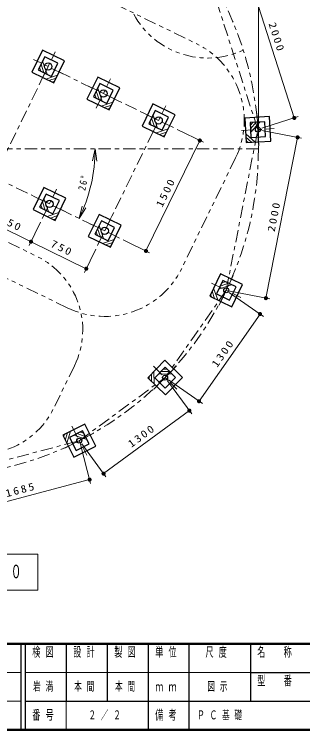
# Model space of a CAD drawing. Units: millimetres on the paper, scale 1:50. Extents: x -385 to 0, y -297 to 267.
# Drawn here: x -245.1 to -174.8, y -297 to -122.3 of the extents above; entities that cross this region are included whole.
import ezdxf

# ---------------------------------------------------------------- set-up
doc = ezdxf.new("R2010")
doc.units = ezdxf.units.MM
doc.linetypes.add('USER2', pattern=[6, 3, -1, 1, -1])
doc.linetypes.add('USER3', pattern=[8, 3, -1, 1, -1, 1, -1])
doc.layers.add('LY_1', color=7, linetype='Continuous', lineweight=25)
doc.layers.add('LY_2', color=7, linetype='Continuous')
doc.styles.add('ＭＳ ゴシック', font='')
doc.styles.get('ＭＳ ゴシック').set_extended_font_data('MS Gothic')

# ---------------------------------------------------------------- blocks, each defined once
blk = doc.blocks.new('filled_dot')
at = {"color": 0, "linetype": 'Continuous', "lineweight": -2, "const_width": 1.25}
blk.add_lwpolyline([(-0.625, 0, 1), (0.625, 0, 1)], format="xyb", close=True, dxfattribs=at)
blk = doc.blocks.new('open_arrow')
at = {"color": 0, "linetype": 'Continuous', "lineweight": -2}
blk.add_lwpolyline([(7.5, 1.25), (0, 0), (7.5, -1.25)], dxfattribs=at)

msp = doc.modelspace()

# ---------------------------------------------------------------- linework, layer by layer
at = {"layer": 'LY_1', "lineweight": 13}
for p, q in [((-185.565, -154.149), (-185.565, -61.444)), ((-189.061, -109.543), (-176.818, -147.623)), ((-184.749, -150.174), (-175.866, -147.317)), ((-187.564, -149.466), (-186.925, -148.748)), ((-187.514, -150.313), (-186.078, -148.699)), ((-187.465, -151.16), (-185.231, -148.649)), ((-205.413, -150.435), (-198.956, -153.585)), ((-188.646, -151.506), (-186.377, -153.524)), ((-184.72, -150.673), (-175.023, -152.581)), ((-199.854, -153.146), (-213.005, -180.11)), ((-188.597, -152.353), (-187.224, -153.574)), ((-188.547, -153.2), (-188.071, -153.623)), ((-176.005, -152.388), (-183.727, -191.635)), ((-241.045, -177.867), (-254.527, -171.291)), ((-238.732, -173.125), (-241.483, -178.766)), ((-227.563, -184.443), (-241.045, -177.867)), ((-218.565, -177.399), (-212.107, -180.548)), ((-225.25, -179.701), (-228.001, -185.341)), ((-195.296, -189.469), (-192.126, -188.353)), ((-194.929, -188.704), (-192.891, -187.986)), ((-194.562, -187.939), (-193.656, -187.62)), ((-196.864, -189.965), (-196.254, -191.697)), ((-196.497, -189.199), (-195.489, -192.064)), ((-192.604, -190.3), (-184.336, -196.081)), ((-192.442, -189.92), (-182.746, -191.828)), ((-197.231, -190.73), (-197.019, -191.33)), ((-185.155, -195.508), (-200.054, -216.816)), ((-211.064, -209.55), (-211.028, -212.586)), ((-209.42, -209.583), (-207.259, -209.557)), ((-208.827, -208.976), (-207.866, -208.964)), ((-212.25, -210.764), (-212.242, -211.401)), ((-211.657, -210.157), (-211.635, -211.994)), ((-210.013, -210.19), (-206.652, -210.15)), ((-207.729, -211.841), (-201.812, -219.886)), ((-207.502, -211.608), (-199.234, -217.39)), ((-202.405, -219.08), (-223.35, -234.485)), ((-232.9, -224.924), (-233.097, -225.53)), ((-232.144, -224.539), (-232.712, -226.286)), ((-231.388, -224.154), (-232.327, -227.042)), ((-230.597, -225.098), (-227.401, -226.137)), ((-229.841, -224.713), (-227.786, -225.381)), ((-229.085, -224.328), (-228.171, -224.625)), ((-229.011, -227.407), (-226.496, -236.911)), ((-228.674, -227.246), (-222.757, -235.291)), ((-226.752, -235.944), (-259.34, -244.567)), ((-239.415, -254.164), (-291.715, -254.164)), ((-239.415, -262.964), (-239.415, -254.164)), ((-291.715, -262.964), (-239.415, -262.964)), ((-385, -283), (-243.5, -283)), ((-242.5, -283), (-187.5, -283)), ((-385, -290), (-243.5, -290)), ((-232.5, -290), (-232.5, -297))]:
    msp.add_line(p, q, dxfattribs=at)
at = {"layer": 'LY_1', "linetype": 'USER2', "lineweight": 13}
for p, q in [((-185.701, -150.48), (-197.945, -112.4)), ((-236.871, -135.092), (-250.022, -162.056)), ((-209.907, -148.243), (-236.871, -135.092)), ((-185.468, -154.473), (-185.935, -146.487)), ((-223.059, -175.207), (-209.907, -148.243)), ((-193.424, -189.727), (-185.701, -150.48)), ((-189.694, -150.713), (-181.708, -150.246)), ((-185.565, -155.149), (-345.565, -155.149)), ((-250.022, -162.056), (-223.059, -175.207)), ((-195.152, -193.334), (-191.695, -186.12)), ((-197.031, -187.998), (-189.816, -191.456)), ((-193.424, -189.727), (-208.322, -211.035)), ((-211.184, -208.241), (-205.46, -213.83)), ((-211.116, -213.898), (-205.528, -208.173)), ((-229.267, -226.441), (-208.322, -211.035)), ((-231.082, -222.876), (-227.452, -230.005)), ((-232.831, -228.255), (-225.702, -224.626)), ((-261.854, -235.063), (-229.267, -226.441))]:
    msp.add_line(p, q, dxfattribs=at)
at = {"layer": 'LY_1', "linetype": 'USER3', "lineweight": 13}
for p, q in [((-227.713, -116.315), (-200.749, -129.466)), ((-191.131, -157.401), (-204.282, -184.365)), ((-232.217, -193.984), (-259.18, -180.832))]:
    msp.add_line(p, q, dxfattribs=at)
at = {"layer": 'LY_1', "color": 131}
for p, q in [((-238.252, -131.08), (-240.883, -136.473)), ((-232.86, -133.711), (-238.252, -131.08)), ((-235.49, -139.103), (-232.86, -133.711)), ((-240.883, -136.473), (-235.49, -139.103)), ((-224.771, -137.656), (-227.401, -143.049)), ((-219.378, -140.286), (-224.771, -137.656)), ((-222.008, -145.679), (-219.378, -140.286)), ((-227.401, -143.049), (-222.008, -145.679)), ((-211.289, -144.231), (-213.919, -149.624)), ((-205.896, -146.862), (-211.289, -144.231)), ((-208.526, -152.254), (-205.896, -146.862)), ((-213.919, -149.624), (-208.526, -152.254)), ((-237.922, -164.62), (-240.552, -170.013)), ((-232.529, -167.25), (-237.922, -164.62)), ((-235.159, -172.643), (-232.529, -167.25)), ((-240.552, -170.013), (-235.159, -172.643)), ((-224.44, -171.195), (-227.07, -176.588)), ((-219.047, -173.826), (-224.44, -171.195)), ((-221.677, -179.218), (-219.047, -173.826)), ((-227.07, -176.588), (-221.677, -179.218))]:
    msp.add_line(p, q, dxfattribs=at)
at = {"layer": 'LY_1', "color": 131, "linetype": 'USER2', "lineweight": 13}
for p, q in [((-238.625, -138.687), (-235.118, -131.497)), ((-233.276, -136.845), (-240.466, -133.338)), ((-225.143, -145.263), (-221.636, -138.072)), ((-219.794, -143.421), (-226.984, -139.914)), ((-211.661, -151.838), (-208.154, -144.648)), ((-206.312, -149.996), (-213.503, -146.49)), ((-238.294, -172.226), (-234.787, -165.036)), ((-232.945, -170.385), (-240.136, -166.878)), ((-224.812, -178.802), (-221.305, -171.612)), ((-219.463, -176.96), (-226.654, -173.453))]:
    msp.add_line(p, q, dxfattribs=at)
at = {"layer": 'LY_1', "color": 131, "lineweight": 13}
for p, q in [((-237.142, -136.962), (-238.236, -133.785)), ((-238.668, -136.218), (-238.98, -135.31)), ((-237.905, -136.59), (-238.608, -134.547)), ((-237.42, -138.162), (-234.549, -137.173)), ((-236.657, -138.534), (-234.921, -137.936)), ((-235.895, -138.906), (-235.293, -138.699)), ((-224.423, -143.166), (-225.126, -141.123)), ((-223.66, -143.538), (-224.755, -140.36)), ((-225.186, -142.794), (-225.498, -141.886)), ((-223.938, -144.738), (-221.067, -143.749)), ((-223.175, -145.11), (-221.439, -144.512)), ((-222.413, -145.482), (-221.811, -145.274)), ((-211.704, -149.37), (-212.017, -148.461)), ((-210.941, -149.741), (-211.645, -147.699)), ((-210.178, -150.113), (-211.273, -146.936)), ((-210.456, -151.313), (-207.585, -150.324)), ((-209.694, -151.685), (-207.957, -151.087)), ((-208.931, -152.057), (-208.329, -151.85)), ((-236.812, -170.502), (-237.906, -167.324)), ((-238.337, -169.758), (-238.65, -168.849)), ((-237.574, -170.13), (-238.278, -168.087)), ((-237.089, -171.701), (-234.218, -170.713)), ((-236.327, -172.073), (-234.59, -171.475)), ((-235.564, -172.445), (-234.962, -172.238)), ((-224.092, -176.705), (-224.796, -174.662)), ((-223.33, -177.077), (-224.424, -173.9)), ((-224.855, -176.333), (-225.168, -175.425)), ((-223.607, -178.277), (-220.736, -177.288)), ((-222.845, -178.649), (-221.108, -178.051)), ((-222.082, -179.021), (-221.48, -178.814))]:
    msp.add_line(p, q, dxfattribs=at)
at = {"layer": 'LY_1'}
for p, q in [((-182.882, -147.31), (-188.871, -147.66)), ((-188.871, -147.66), (-188.521, -153.65)), ((-182.531, -153.299), (-182.882, -147.31)), ((-188.521, -153.65), (-182.531, -153.299)), ((-194.832, -185.725), (-197.426, -191.136)), ((-189.422, -188.319), (-194.832, -185.725)), ((-192.015, -193.729), (-189.422, -188.319)), ((-197.426, -191.136), (-192.015, -193.729)), ((-208.373, -206.793), (-212.564, -211.086)), ((-204.08, -210.984), (-208.373, -206.793)), ((-212.564, -211.086), (-208.271, -215.278)), ((-208.271, -215.278), (-204.08, -210.984)), ((-227.954, -222.406), (-233.301, -225.128)), ((-225.232, -227.753), (-227.954, -222.406)), ((-233.301, -225.128), (-230.579, -230.475)), ((-230.579, -230.475), (-225.232, -227.753)), ((-202.5, -290), (-202.5, -297))]:
    msp.add_line(p, q, dxfattribs=at)
at = {"layer": 'LY_1', "color": 70, "linetype": 'USER3', "lineweight": 13}
for p, q in [((-268.132, -167.514), (-239.659, -181.401)), ((-230.451, -208.144), (-235.492, -218.48))]:
    msp.add_line(p, q, dxfattribs=at)
at = {"layer": 'LY_1', "lineweight": 50}
for p, q in [((-385, -276), (0, -276)), ((-385, -297), (0, -297))]:
    msp.add_line(p, q, dxfattribs=at)
at = {"layer": 'LY_1', "color": 211}
for p, q in [((-243.5, -276), (-243.5, -297)), ((-242.5, -276), (-242.5, -297)), ((-232.5, -276), (-232.5, -290)), ((-222.5, -276), (-222.5, -290)), ((-212.5, -276), (-212.5, -297)), ((-202.5, -276), (-202.5, -290)), ((-187.5, -276), (-187.5, -290)), ((-187.5, -283), (-70, -283)), ((-242.5, -290), (0, -290))]:
    msp.add_line(p, q, dxfattribs=at)
at = {"layer": 'LY_1', "color": 131}
for points in [[(-237.7, -132.685), (-239.278, -135.921), (-236.042, -137.499), (-234.464, -134.263)], [(-224.218, -139.261), (-225.796, -142.496), (-222.561, -144.074), (-220.982, -140.839)], [(-210.736, -145.836), (-212.314, -149.072), (-209.079, -150.65), (-207.501, -147.414)], [(-237.369, -166.224), (-238.947, -169.46), (-235.712, -171.038), (-234.134, -167.802)], [(-223.887, -172.8), (-225.465, -176.036), (-222.23, -177.614), (-220.652, -174.378)]]:
    msp.add_lwpolyline(points, close=True, dxfattribs=at)
at = {"layer": 'LY_1'}
for points in [[(-184.009, -148.578), (-187.603, -148.788), (-187.393, -152.382), (-183.799, -152.172)], [(-191.022, -188.882), (-194.269, -187.326), (-195.825, -190.572), (-192.578, -192.128)], [(-205.777, -211.005), (-208.352, -208.49), (-210.867, -211.066), (-208.291, -213.581)], [(-226.846, -227.228), (-228.479, -224.02), (-231.687, -225.653), (-230.054, -228.861)]]:
    msp.add_lwpolyline(points, close=True, dxfattribs=at)
at = {"layer": 'LY_1', "linetype": 'USER2', "lineweight": 13}
msp.add_circle((-265.565, -155.149), 80, dxfattribs=at)
at = {"layer": 'LY_1', "color": 131}
for centre in [(-236.871, -135.092), (-223.389, -141.667), (-209.907, -148.243), (-236.54, -168.631), (-223.059, -175.207)]:
    msp.add_circle(centre, 0.891, dxfattribs=at)
at = {"layer": 'LY_1'}
for centre, radius in [((-236.871, -135.092), 0.891), ((-209.907, -148.243), 0.891), ((-185.701, -150.48), 0.606), ((-185.701, -150.48), 0.606), ((-185.701, -150.48), 0.605), ((-193.424, -189.727), 0.606), ((-193.424, -189.727), 0.606), ((-193.424, -189.727), 0.605), ((-208.322, -211.035), 0.606), ((-208.322, -211.035), 0.605), ((-229.267, -226.441), 0.606), ((-229.267, -226.441), 0.605)]:
    msp.add_circle(centre, radius, dxfattribs=at)
at = {"layer": 'LY_1', "linetype": 'USER3', "lineweight": 13}
for centre, radius, start, end in [((-236.871, -135.092), 20.891, 64, 154), ((-197.945, -112.4), 20.606, 208.82854, 294.90177), ((-209.907, -148.243), 20.891, 334, 64), ((-248.427, -199.377), 20, 334, 64), ((-223.059, -175.207), 20.891, 244, 334), ((-253.468, -209.713), 20, 244, 334)]:
    msp.add_arc(centre, radius, start, end, dxfattribs=at)
at = {"layer": 'LY_1', "lineweight": 13}
msp.add_arc((-264.182, -155.149), 38.782, 334, 0, dxfattribs=at)

# ---------------------------------------------------------------- block references
at = {"layer": 'LY_1', "lineweight": 13, "xscale": 0.4, "yscale": 0.4}
for name, p, rotation in [('filled_dot', (-176.818, -147.623), 107.8), ('filled_dot', (-176.005, -152.388), 258.9), ('filled_dot', (-199.854, -153.146), 244), ('open_arrow', (-225.4, -155.149), 267.8), ('open_arrow', (-229.325, -172.15), 66.2), ('filled_dot', (-241.045, -177.867), 154), ('filled_dot', (-241.045, -177.867), 334), ('filled_dot', (-213.005, -180.11), 64), ('filled_dot', (-227.563, -184.443), 154), ('filled_dot', (-183.727, -191.635), 78.9), ('filled_dot', (-185.155, -195.508), 235), ('filled_dot', (-200.054, -216.816), 55), ('filled_dot', (-202.405, -219.08), 216.3), ('filled_dot', (-223.35, -234.485), 36.3), ('filled_dot', (-226.752, -235.944), 194.8)]:
    msp.add_blockref(name, p, dxfattribs=dict(at, rotation=rotation))

# ---------------------------------------------------------------- texts
at = {"layer": 'LY_1', "char_height": 1.833, "attachment_point": 8, "style": 'ＭＳ ゴシック'}
for s, insert, rotation in [('\\T1.33;\\W1.15;2000', (-181.987, -128.277), 287.824), ('\\T1.33;\\W0.85;26°', (-227.369, -163.649), 77), ('\\T1.33;\\W1.15;1500', (-207.329, -166.19), 64), ('\\T1.33;\\W1.15;2000', (-180.847, -171.818), 78.869), ('\\T1.33;\\W1.15;750', (-246.239, -174.221), 334), ('\\T1.33;\\W1.15;750', (-233.866, -180.256), 334), ('\\T1.33;\\W1.15;1300', (-193.424, -205.589), 55.039), ('\\T1.33;\\W1.15;1300', (-213.47, -225.977), 36.335), ('\\T1.33;\\W1.15;1685', (-243.302, -239.289), 14.821)]:
    msp.add_mtext(s, dxfattribs=dict(at, insert=insert, rotation=rotation))
at = {"layer": 'LY_1', "attachment_point": 4, "style": 'ＭＳ ゴシック'}
for s, insert, char_height in [('\\T1.64;\\W0.6;基礎伏図\u3000Ｓ＝１／５０', (-290.315, -258.564), 3.299), ('\\T1.64;\\W0.6;ＰＣ基礎', (-200.5, -293.5), 2.199)]:
    msp.add_mtext(s, dxfattribs=dict(at, insert=insert, char_height=char_height))
at = {"layer": 'LY_1', "color": 4, "char_height": 2.346, "style": 'ＭＳ ゴシック'}
for s, insert, attachment_point in [('\\T1.64;\\W0.6;検図', (-237.5, -276.833), 2), ('\\T1.64;\\W0.6;設計', (-227.5, -276.833), 2), ('\\T1.64;\\W0.6;製図', (-217.5, -276.833), 2), ('\\T1.64;\\W0.6;単位', (-207.5, -276.833), 2), ('\\T1.64;\\W0.6;尺度', (-195.25, -276.833), 2), ('\\T1.64;\\W0.6;名\u3000称', (-181, -276.833), 2), ('\\T1.64;\\W0.6;型\u3000番', (-181, -283.833), 2), ('\\T1.64;\\W0.6;ｍｍ', (-207.5, -286.5), 5), ('\\T1.64;\\W0.6;番号', (-237.5, -293.5), 5), ('\\T1.64;\\W0.6;備考', (-207.5, -293.5), 5)]:
    msp.add_mtext(s, dxfattribs=dict(at, insert=insert, attachment_point=attachment_point))
at = {"layer": 'LY_2', "char_height": 2.199, "style": 'ＭＳ ゴシック'}
for s, insert, attachment_point in [('\\T1.64;\\W0.6;岩満', (-237.5, -286.5), 5), ('\\T1.64;\\W0.6;本間', (-230.5, -286.5), 4), ('\\T1.64;\\W0.6;本間', (-217.5, -286.5), 5), ('\\T1.64;\\W0.6;図示', (-198, -286.5), 4), ('\\T1.64;\\W0.6;２／２', (-222.5, -293.5), 5)]:
    msp.add_mtext(s, dxfattribs=dict(at, insert=insert, attachment_point=attachment_point))

doc.saveas('drawing.dxf')
